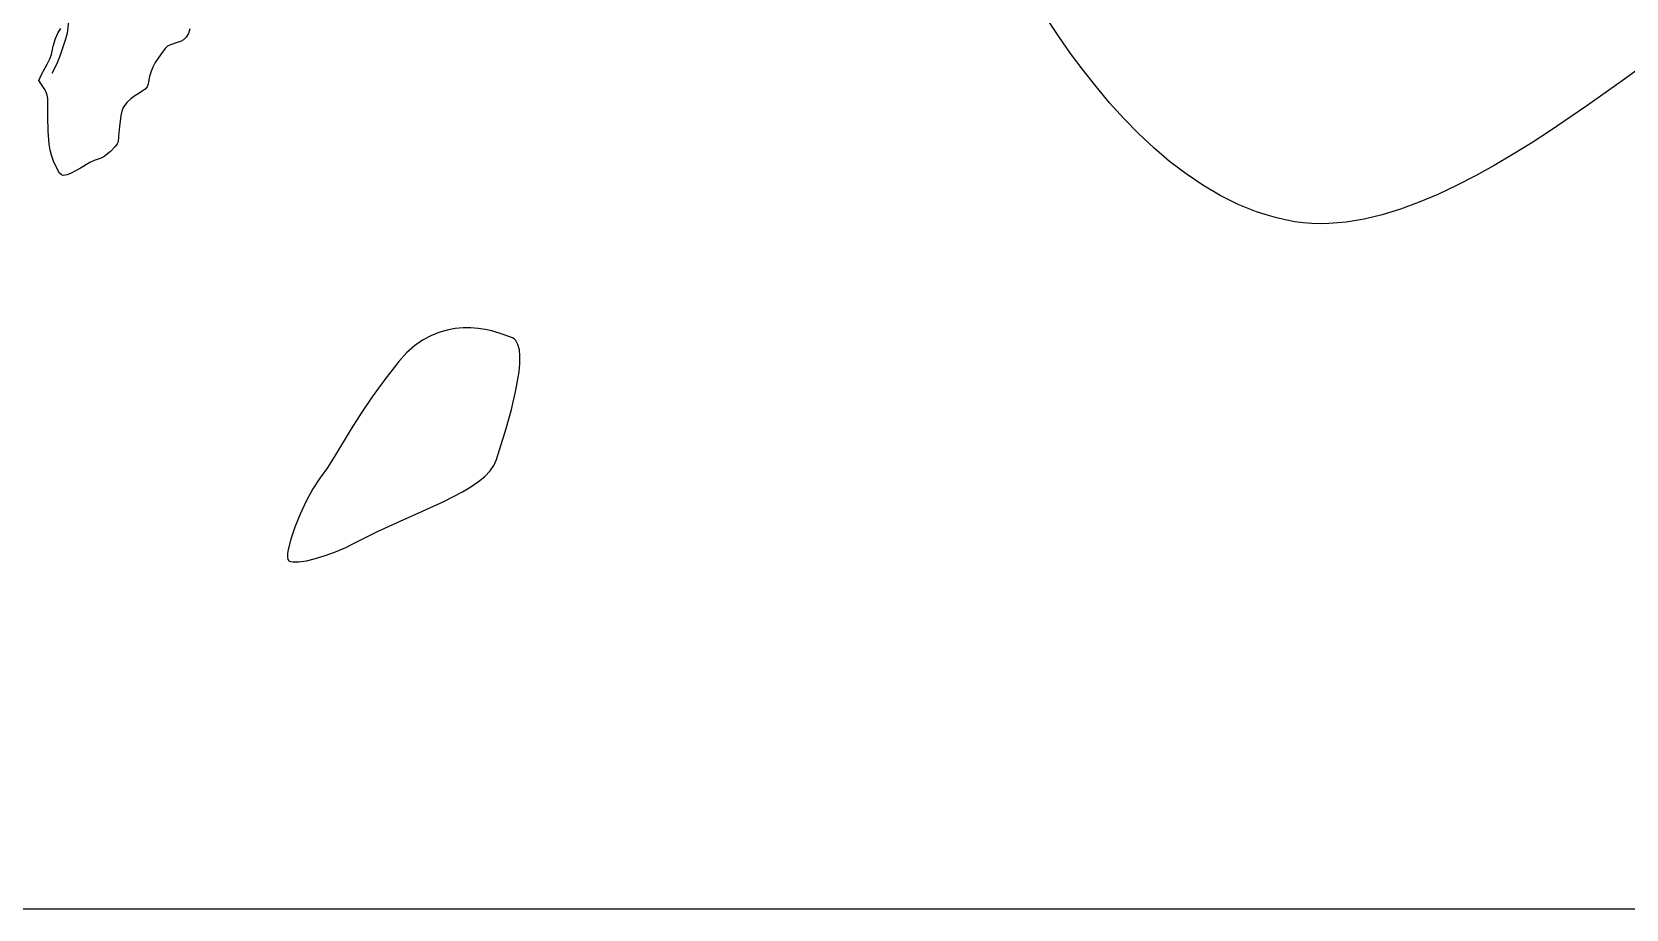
# Model space of a CAD drawing. Header units: millimetres. Extents: x 2 to 2848, y 1 to 2248.
# Drawn here: x 1150 to 1730, y 1 to 321 of the extents above; entities that cross this region are included whole.
import ezdxf

# ---------------------------------------------------------------- set-up
doc = ezdxf.new("R2010")
doc.units = ezdxf.units.MM
for name, color, linetype in [('島嶼', 7, 'CONTINUOUS'), ('嶺南交通', 7, 'CONTINUOUS'), ('海岸線', 7, 'CONTINUOUS'), ('海洋', 7, 'CONTINUOUS')]:
    doc.layers.add(name, color=color, linetype=linetype)

msp = doc.modelspace()

# ---------------------------------------------------------------- linework, layer by layer
at = {"layer": '島嶼', "color": 3}
msp.add_lwpolyline([(1207.442855, 321.757378), (1206.90899, 320.0341), (1206.148212, 318.726659), (1205.172575, 317.818252), (1204.047852, 317.199253), (1202.839818, 316.760038), (1200.436902, 315.982455), (1199.373566, 315.424837), (1198.49001, 314.6085), (1196.736048, 312.354683), (1194.841776, 309.486963), (1193.97357, 307.80645), (1193.228142, 305.952736), (1192.658109, 303.919244), (1192.31609, 301.6994), (1191.973377, 300.655882), (1191.220334, 299.811642), (1190.148376, 299.062528), (1188.848915, 298.304387), (1187.413365, 297.433067), (1185.933138, 296.344414), (1184.499649, 294.934276), (1183.20431, 293.0985), (1182.710294, 291.859454), (1182.328545, 290.193586), (1181.826276, 286.255613), (1181.546354, 282.633033), (1181.33763, 280.6743), (1180.977706, 279.943794), (1180.351355, 279.060623), (1178.519558, 277.109288), (1176.282614, 275.366283), (1175.14983, 274.743527), (1174.0809, 274.3776), (1172.633375, 273.897462), (1171.056282, 273.111131), (1167.688566, 271.08345), (1164.328105, 269.221669), (1162.76008, 268.642713), (1161.32525, 268.4529), (1160.702893, 268.687403), (1160.079787, 269.293008), (1158.88809, 271.268588), (1157.863673, 273.681773), (1157.12005, 275.8347), (1156.646202, 277.681579), (1156.287802, 279.792953), (1155.865006, 284.5961), (1155.746975, 289.817972), (1155.82902, 295.0324), (1155.770222, 296.402686), (1155.534283, 297.610797), (1155.159089, 298.683021), (1154.682526, 299.64565), (1152.5203, 302.926), (1153.533304, 305.120063), (1155.49838, 308.9384), (1156.509526, 310.804038), (1157.09282, 312.4374), (1157.766797, 315.499264), (1158.580311, 318.231963), (1159.504625, 320.43428), (1160.511, 321.905)], dxfattribs=at)
msp.add_lwpolyline([(1267.75689, 134.8294), (1275.751586, 138.838346), (1283.988956, 142.610434), (1292.121409, 146.231018), (1299.801351, 149.78545), (1306.68119, 153.359082), (1309.712448, 155.17977), (1312.413333, 157.037266), (1314.740396, 158.942237), (1316.650187, 160.905354), (1318.099258, 162.937285), (1319.04416, 165.0487), (1322.515625, 176.364259), (1324.415953, 183.262742), (1326.066895, 190.2934), (1327.199113, 196.935014), (1327.486532, 199.947049), (1327.543268, 202.666366), (1327.335654, 205.027811), (1326.830023, 206.966234), (1325.992707, 208.416481), (1325.439147, 208.938179), (1324.79004, 209.3134), (1321.479843, 210.597343), (1317.261877, 211.843872), (1314.87171, 212.354131), (1312.325677, 212.736265), (1309.647468, 212.950685), (1306.860776, 212.9578), (1303.989293, 212.71802), (1301.056709, 212.191754), (1298.086718, 211.339411), (1295.10301, 210.121403), (1292.129277, 208.498138), (1289.189212, 206.430026), (1286.306506, 203.877477), (1283.50485, 200.8009), (1278.333813, 194.214989), (1273.77876, 187.895922), (1269.757396, 181.891081), (1266.187421, 176.24785), (1260.072451, 166.235753), (1257.362861, 161.961654), (1254.77547, 158.2387), (1252.230894, 154.391883), (1249.781084, 149.92908), (1247.540758, 145.172003), (1245.624635, 140.442362), (1244.147432, 136.061871), (1243.223869, 132.352239), (1243.005551, 130.84953), (1242.968662, 129.635178), (1243.127542, 128.749397), (1243.49653, 128.2324), (1244.089157, 127.971978), (1244.896337, 127.825695), (1247.076012, 127.854597), (1249.878869, 128.277207), (1253.148222, 129.051625), (1256.727387, 130.135953), (1260.459677, 131.488291), (1264.188406, 133.066739), (1267.75689, 134.8294)], close=True, dxfattribs=at)
at = {"layer": '嶺南交通', "color": 5}
msp.add_lwpolyline([(1182.62277, 329.5759), (1177.567565, 331.115125), (1174.750282, 331.754828), (1172.30788, 331.9387), (1170.045108, 331.523377), (1168.862868, 331.099244), (1167.701395, 330.524413), (1166.601692, 329.794092), (1165.604762, 328.903492), (1164.751607, 327.847825), (1164.08323, 326.6223), (1163.32424, 324.296322), (1163.02107, 322.2941), (1162.7605, 320.206678), (1162.12931, 317.6251), (1160.199259, 311.855325), (1158.9356, 308.859269), (1157.22178, 305.5835)], dxfattribs=at)
at = {"layer": '海岸線', "color": 4}
msp.add_lwpolyline([(1740.877751, 311.860839), (1728.543319, 302.88537), (1715.669087, 293.727025), (1702.390624, 284.700171), (1695.642169, 280.334294), (1688.843494, 276.119177), (1682.011545, 272.094116), (1675.163267, 268.298407), (1668.315606, 264.771347), (1661.485508, 261.552231), (1654.689919, 258.680355), (1647.945785, 256.195015), (1641.270051, 254.135507), (1634.679664, 252.541127), (1628.19157, 251.45117), (1621.822714, 250.904932), (1618.688296, 250.847989), (1615.590042, 250.941711), (1612.530071, 251.19101), (1609.5105, 251.6008), (1605.956578, 252.269148), (1602.44709, 253.097836), (1598.982364, 254.08135), (1595.562727, 255.214175), (1588.860026, 257.905701), (1582.341607, 261.128302), (1576.010086, 264.837866), (1569.868082, 268.990277), (1563.918212, 273.541425), (1558.163094, 278.447194), (1552.605345, 283.663472), (1547.247583, 289.146145), (1542.092425, 294.851101), (1537.14249, 300.734226), (1532.400394, 306.751406), (1527.868756, 312.858529), (1523.550194, 319.011482), (1519.447324, 325.16615)], dxfattribs=at)
at = {"layer": '海洋', "color": 1}
msp.add_lwpolyline([(1.5, 2248.49997), (2848.5, 2248.49997), (2848.5, 1.49997), (1.5, 1.49997)], close=True, dxfattribs=at)

doc.saveas('drawing.dxf')
